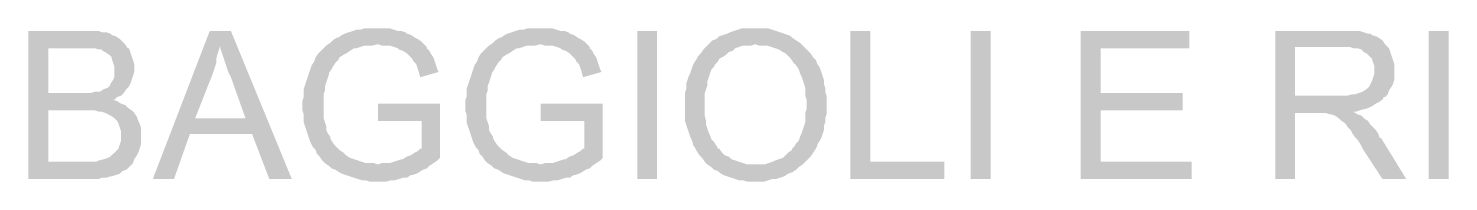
# Model space of a CAD drawing. Header units: millimetres. Extents: x -35.3 to 0.3, y 0.4 to 20.6.
# Drawn here: x -32.799 to -31.905, y 12.183 to 12.279 of the extents above; entities that cross this region are included whole.
import ezdxf

# ---------------------------------------------------------------- set-up
doc = ezdxf.new("R2010")
doc.units = ezdxf.units.MM
doc.layers.add('PDF _Riempimenti solidi', color=7, linetype='Continuous')

msp = doc.modelspace()

# ---------------------------------------------------------------- hatches: boundary and pattern name
at = {"layer": 'PDF _Riempimenti solidi', "transparency": 33554559}
for points in [[(-32.7635, 12.27767), (-32.79933, 12.27767), (-32.79933, 12.18434), (-32.75517, 12.18434), (-32.75267, 12.18517), (-32.75017, 12.18517), (-32.74767, 12.18601), (-32.74683, 12.18601), (-32.74433, 12.18684), (-32.74183, 12.18767), (-32.74017, 12.18934), (-32.73767, 12.19017), (-32.73683, 12.19101), (-32.7335, 12.19434), (-32.78683, 12.19517), (-32.78683, 12.22767), (-32.73433, 12.22767), (-32.73683, 12.22934), (-32.7385, 12.23101), (-32.741, 12.23184), (-32.7435, 12.23351), (-32.746, 12.23434), (-32.74517, 12.23434), (-32.7435, 12.23601), (-32.741, 12.23684), (-32.78683, 12.23851), (-32.78683, 12.26684), (-32.73683, 12.26684), (-32.7385, 12.26934), (-32.74183, 12.27267), (-32.74433, 12.27434), (-32.74683, 12.27517), (-32.74767, 12.27601), (-32.75017, 12.27684), (-32.75267, 12.27684), (-32.75517, 12.27767), (-32.761, 12.27767)], [(-32.67183, 12.27767), (-32.68517, 12.27767), (-32.721, 12.18434), (-32.70767, 12.18434), (-32.69767, 12.21267), (-32.6585, 12.21267), (-32.69433, 12.22267), (-32.6835, 12.25017), (-32.68267, 12.25267), (-32.68183, 12.25517), (-32.681, 12.25767), (-32.681, 12.26017), (-32.68017, 12.26351), (-32.67933, 12.26601), (-32.6785, 12.26851)], [(-32.67183, 12.27767), (-32.6785, 12.26851), (-32.6785, 12.26684), (-32.676, 12.25934), (-32.67517, 12.25684), (-32.67433, 12.25434), (-32.6735, 12.25184), (-32.67183, 12.24851), (-32.66267, 12.22267), (-32.69433, 12.22267), (-32.6585, 12.21267), (-32.64767, 12.18434), (-32.6335, 12.18434)], [(-32.57933, 12.27934), (-32.58767, 12.27934), (-32.59017, 12.27851), (-32.59267, 12.27851), (-32.59517, 12.27767), (-32.59767, 12.27684), (-32.60017, 12.27601), (-32.60183, 12.27517), (-32.60433, 12.27351), (-32.60517, 12.27351), (-32.60767, 12.27184), (-32.60933, 12.27017), (-32.61183, 12.26851), (-32.61683, 12.26351), (-32.6185, 12.26101), (-32.61933, 12.25851), (-32.621, 12.25601), (-32.62183, 12.25351), (-32.62267, 12.25101), (-32.6235, 12.24851), (-32.62433, 12.24601), (-32.62517, 12.24351), (-32.626, 12.24101), (-32.626, 12.23601), (-32.62683, 12.23351), (-32.62683, 12.22767), (-32.626, 12.22517), (-32.626, 12.22017), (-32.62517, 12.21767), (-32.62433, 12.21517), (-32.6235, 12.21267), (-32.62267, 12.21017), (-32.62183, 12.20767), (-32.62017, 12.20434), (-32.6185, 12.20267), (-32.61767, 12.20017), (-32.616, 12.19851), (-32.61433, 12.19601), (-32.61267, 12.19434), (-32.61017, 12.19267), (-32.57933, 12.19351), (-32.58183, 12.19434), (-32.58683, 12.19434), (-32.58933, 12.19517), (-32.59183, 12.19601), (-32.59433, 12.19684), (-32.59683, 12.19767), (-32.59933, 12.19934), (-32.601, 12.20101), (-32.6035, 12.20267), (-32.60517, 12.20434), (-32.60683, 12.20601), (-32.6085, 12.20851), (-32.60933, 12.21017), (-32.60933, 12.21101), (-32.611, 12.21351), (-32.61183, 12.21517), (-32.61183, 12.21767), (-32.6135, 12.22267), (-32.6135, 12.23767), (-32.61267, 12.24017), (-32.61267, 12.24267), (-32.61183, 12.24517), (-32.611, 12.24767), (-32.61017, 12.25017), (-32.61017, 12.25101), (-32.6085, 12.25351), (-32.60767, 12.25517), (-32.606, 12.25767), (-32.60433, 12.25934), (-32.6035, 12.26101), (-32.601, 12.26267), (-32.59933, 12.26351), (-32.59433, 12.26684), (-32.59267, 12.26684), (-32.58767, 12.26851), (-32.58267, 12.26851), (-32.57933, 12.26934), (-32.55017, 12.26934), (-32.55183, 12.27101), (-32.55433, 12.27267), (-32.556, 12.27351), (-32.5585, 12.27517), (-32.561, 12.27601), (-32.56183, 12.27684), (-32.56433, 12.27767), (-32.56683, 12.27767), (-32.56933, 12.27851), (-32.57183, 12.27934), (-32.57683, 12.27934)], [(-32.47683, 12.27934), (-32.48517, 12.27934), (-32.48767, 12.27851), (-32.49017, 12.27851), (-32.49267, 12.27767), (-32.49517, 12.27684), (-32.49767, 12.27601), (-32.49933, 12.27517), (-32.50183, 12.27351), (-32.50267, 12.27351), (-32.50517, 12.27184), (-32.50683, 12.27017), (-32.50933, 12.26851), (-32.51267, 12.26517), (-32.51433, 12.26351), (-32.516, 12.26101), (-32.51683, 12.25851), (-32.5185, 12.25601), (-32.51933, 12.25351), (-32.52017, 12.25101), (-32.521, 12.24851), (-32.52183, 12.24601), (-32.5235, 12.24101), (-32.5235, 12.23601), (-32.52433, 12.23351), (-32.52433, 12.22767), (-32.5235, 12.22517), (-32.5235, 12.22017), (-32.52267, 12.21767), (-32.52183, 12.21517), (-32.521, 12.21267), (-32.52017, 12.21017), (-32.51933, 12.20767), (-32.51767, 12.20434), (-32.516, 12.20267), (-32.51517, 12.20017), (-32.5135, 12.19851), (-32.51183, 12.19601), (-32.51017, 12.19434), (-32.50767, 12.19267), (-32.47683, 12.19351), (-32.47933, 12.19434), (-32.48433, 12.19434), (-32.48683, 12.19517), (-32.48933, 12.19601), (-32.49183, 12.19684), (-32.49433, 12.19767), (-32.49683, 12.19934), (-32.4985, 12.20101), (-32.501, 12.20267), (-32.50433, 12.20601), (-32.506, 12.20851), (-32.50683, 12.21017), (-32.50683, 12.21101), (-32.5085, 12.21351), (-32.50933, 12.21517), (-32.50933, 12.21767), (-32.511, 12.22267), (-32.511, 12.23767), (-32.51017, 12.24017), (-32.51017, 12.24267), (-32.50767, 12.25017), (-32.50767, 12.25101), (-32.506, 12.25351), (-32.50517, 12.25517), (-32.5035, 12.25767), (-32.50183, 12.25934), (-32.501, 12.26101), (-32.4985, 12.26267), (-32.49683, 12.26351), (-32.49433, 12.26517), (-32.49183, 12.26684), (-32.49017, 12.26684), (-32.48767, 12.26767), (-32.48517, 12.26851), (-32.48017, 12.26851), (-32.47683, 12.26934), (-32.44767, 12.26934), (-32.44933, 12.27101), (-32.45183, 12.27267), (-32.4535, 12.27351), (-32.456, 12.27517), (-32.4585, 12.27601), (-32.45933, 12.27684), (-32.46183, 12.27767), (-32.46433, 12.27767), (-32.46683, 12.27851), (-32.46933, 12.27934), (-32.47433, 12.27934)], [(-32.4035, 12.18434), (-32.4035, 12.27767), (-32.416, 12.27767), (-32.416, 12.18434)], [(-32.34183, 12.27934), (-32.35017, 12.27934), (-32.35267, 12.27851), (-32.35517, 12.27767), (-32.35767, 12.27684), (-32.35933, 12.27601), (-32.36183, 12.27517), (-32.36433, 12.27434), (-32.366, 12.27267), (-32.3685, 12.27184), (-32.37017, 12.27017), (-32.34183, 12.26934), (-32.33933, 12.26851), (-32.33433, 12.26851), (-32.33183, 12.26767), (-32.32933, 12.26684), (-32.32683, 12.26601), (-32.32433, 12.26434), (-32.32267, 12.26351), (-32.321, 12.26184), (-32.31933, 12.26017), (-32.31767, 12.25767), (-32.316, 12.25601), (-32.31433, 12.25351), (-32.3135, 12.25101), (-32.31267, 12.24934), (-32.31183, 12.24684), (-32.311, 12.24434), (-32.31017, 12.24184), (-32.31017, 12.23684), (-32.30933, 12.23434), (-32.30933, 12.22851), (-32.31017, 12.22601), (-32.31017, 12.22017), (-32.311, 12.21767), (-32.31183, 12.21517), (-32.31267, 12.21267), (-32.3135, 12.21101), (-32.31433, 12.20851), (-32.316, 12.20684), (-32.31683, 12.20517), (-32.3185, 12.20351), (-32.3185, 12.20267), (-32.321, 12.20101), (-32.32433, 12.19767), (-32.32683, 12.19684), (-32.32933, 12.19601), (-32.331, 12.19517), (-32.3335, 12.19434), (-32.336, 12.19351), (-32.34183, 12.19351), (-32.31183, 12.19351), (-32.31017, 12.19517), (-32.30683, 12.19851), (-32.3035, 12.20351), (-32.30267, 12.20517), (-32.30267, 12.20601), (-32.301, 12.20851), (-32.30017, 12.21017), (-32.29933, 12.21267), (-32.2985, 12.21517), (-32.2985, 12.21767), (-32.29767, 12.22017), (-32.29767, 12.22267), (-32.29683, 12.22517), (-32.29683, 12.23684), (-32.29767, 12.23934), (-32.29767, 12.24184), (-32.2985, 12.24434), (-32.2985, 12.24684), (-32.29933, 12.24934), (-32.30017, 12.25184), (-32.301, 12.25434), (-32.30183, 12.25601), (-32.30267, 12.25684), (-32.3035, 12.25934), (-32.30517, 12.26101), (-32.30683, 12.26351), (-32.31017, 12.26684), (-32.31183, 12.26851), (-32.3135, 12.27017), (-32.316, 12.27184), (-32.3185, 12.27351), (-32.31933, 12.27434), (-32.321, 12.27517), (-32.3235, 12.27601), (-32.326, 12.27684), (-32.3285, 12.27767), (-32.331, 12.27851), (-32.3335, 12.27934), (-32.3385, 12.27934)], [(-32.26933, 12.27767), (-32.28183, 12.27767), (-32.28183, 12.18434), (-32.22267, 12.18434), (-32.22267, 12.19517), (-32.26933, 12.19517)], [(-32.1935, 12.18434), (-32.1935, 12.27767), (-32.206, 12.27767), (-32.206, 12.18434)], [(-32.0685, 12.27767), (-32.13683, 12.27767), (-32.13683, 12.18434), (-32.06683, 12.18434), (-32.06683, 12.19517), (-32.12433, 12.19517), (-32.12433, 12.22767), (-32.07267, 12.22767), (-32.07267, 12.23851), (-32.12433, 12.23851), (-32.12433, 12.26684), (-32.0685, 12.26684)], [(-31.97267, 12.27767), (-32.01433, 12.27767), (-32.01433, 12.18434), (-32.00183, 12.18434), (-32.00183, 12.22601), (-31.98767, 12.22601), (-31.96517, 12.22684), (-31.9635, 12.22684), (-31.961, 12.22767), (-31.95767, 12.22851), (-31.95517, 12.22934), (-31.9535, 12.23017), (-31.951, 12.23184), (-31.94933, 12.23267), (-31.94683, 12.23434), (-31.946, 12.23601), (-31.94517, 12.23601), (-32.00183, 12.23684), (-32.00183, 12.26767), (-31.97183, 12.26767), (-31.94517, 12.26934), (-31.94683, 12.27184), (-31.94933, 12.27351), (-31.951, 12.27434), (-31.9535, 12.27517), (-31.95433, 12.27601), (-31.956, 12.27601), (-31.9585, 12.27684), (-31.961, 12.27767), (-31.96933, 12.27767)], [(-31.90517, 12.18434), (-31.90517, 12.27767), (-31.91767, 12.27767), (-31.91767, 12.18434)], [(-32.55017, 12.26934), (-32.57933, 12.26934), (-32.57683, 12.26851), (-32.57183, 12.26851), (-32.56683, 12.26684), (-32.566, 12.26601), (-32.5635, 12.26517), (-32.561, 12.26351), (-32.55767, 12.26017), (-32.55683, 12.25851), (-32.55517, 12.25684), (-32.55433, 12.25434), (-32.5535, 12.25184), (-32.55267, 12.24851), (-32.541, 12.25184), (-32.54183, 12.25351), (-32.54267, 12.25601), (-32.5435, 12.25851), (-32.54433, 12.26101), (-32.546, 12.26351), (-32.54683, 12.26517), (-32.5485, 12.26684), (-32.5485, 12.26767)], [(-32.44767, 12.26934), (-32.47683, 12.26934), (-32.47433, 12.26851), (-32.46933, 12.26851), (-32.46683, 12.26767), (-32.46433, 12.26684), (-32.4635, 12.26601), (-32.461, 12.26517), (-32.4585, 12.26351), (-32.45683, 12.26184), (-32.45517, 12.26017), (-32.45433, 12.25851), (-32.45267, 12.25684), (-32.45183, 12.25434), (-32.451, 12.25184), (-32.45017, 12.24851), (-32.4385, 12.25184), (-32.43933, 12.25351), (-32.44017, 12.25601), (-32.441, 12.25851), (-32.44183, 12.26101), (-32.4435, 12.26351), (-32.44433, 12.26517), (-32.446, 12.26684), (-32.446, 12.26767)], [(-32.37017, 12.27017), (-32.37183, 12.26851), (-32.3735, 12.26684), (-32.37433, 12.26601), (-32.376, 12.26351), (-32.37767, 12.26184), (-32.3785, 12.26017), (-32.38017, 12.25767), (-32.381, 12.25601), (-32.38183, 12.25351), (-32.38267, 12.25101), (-32.3835, 12.24934), (-32.38433, 12.24684), (-32.38517, 12.24434), (-32.38517, 12.24101), (-32.386, 12.23851), (-32.386, 12.22101), (-32.38433, 12.21601), (-32.3835, 12.21351), (-32.38267, 12.21101), (-32.38183, 12.20934), (-32.381, 12.20684), (-32.381, 12.20601), (-32.37933, 12.20351), (-32.3785, 12.20184), (-32.37683, 12.19934), (-32.37517, 12.19767), (-32.3735, 12.19517), (-32.37183, 12.19351), (-32.36933, 12.19184), (-32.36767, 12.19017), (-32.36517, 12.18934), (-32.36433, 12.18851), (-32.36183, 12.18684), (-32.35933, 12.18601), (-32.35683, 12.18517), (-32.35183, 12.18351), (-32.34933, 12.18351), (-32.34683, 12.18267), (-32.336, 12.18267), (-32.331, 12.18434), (-32.3285, 12.18434), (-32.3235, 12.18601), (-32.321, 12.18767), (-32.3185, 12.18851), (-32.316, 12.19017), (-32.31433, 12.19184), (-32.31183, 12.19351), (-32.34683, 12.19351), (-32.34933, 12.19434), (-32.35183, 12.19517), (-32.35433, 12.19601), (-32.35683, 12.19684), (-32.3585, 12.19851), (-32.361, 12.19934), (-32.36267, 12.20101), (-32.36433, 12.20351), (-32.36517, 12.20351), (-32.366, 12.20517), (-32.36767, 12.20767), (-32.36933, 12.20934), (-32.37017, 12.21184), (-32.371, 12.21351), (-32.37183, 12.21601), (-32.37267, 12.21851), (-32.37267, 12.22101), (-32.3735, 12.22434), (-32.3735, 12.23851), (-32.37183, 12.24351), (-32.37183, 12.24601), (-32.371, 12.24851), (-32.37017, 12.25101), (-32.36933, 12.25351), (-32.36767, 12.25517), (-32.36683, 12.25684), (-32.36517, 12.25851), (-32.36433, 12.26017), (-32.36267, 12.26101), (-32.36017, 12.26267), (-32.3585, 12.26434), (-32.356, 12.26517), (-32.35433, 12.26684), (-32.35183, 12.26767), (-32.34933, 12.26851), (-32.34433, 12.26851), (-32.34183, 12.26934)], [(-31.94517, 12.26934), (-31.97183, 12.26767), (-31.96767, 12.26767), (-31.96517, 12.26684), (-31.96267, 12.26684), (-31.96017, 12.26601), (-31.9585, 12.26434), (-31.95683, 12.26351), (-31.9535, 12.26017), (-31.95267, 12.25767), (-31.95183, 12.25517), (-31.95183, 12.25101), (-31.95267, 12.24851), (-31.9535, 12.24601), (-31.95517, 12.24267), (-31.95683, 12.24101), (-31.95933, 12.23934), (-31.96183, 12.23851), (-31.96433, 12.23767), (-31.966, 12.23767), (-31.96933, 12.23684), (-32.00183, 12.23684), (-31.94517, 12.23601), (-31.9435, 12.23767), (-31.94267, 12.24017), (-31.941, 12.24267), (-31.94017, 12.24434), (-31.93933, 12.24684), (-31.93933, 12.25684), (-31.94017, 12.25934), (-31.94267, 12.26684), (-31.9435, 12.26767)], [(-32.73683, 12.26684), (-32.76767, 12.26684), (-32.75767, 12.26684), (-32.75517, 12.26601), (-32.7535, 12.26601), (-32.75267, 12.26517), (-32.751, 12.26434), (-32.7485, 12.26267), (-32.74683, 12.26101), (-32.74683, 12.26017), (-32.746, 12.25767), (-32.74517, 12.25517), (-32.74517, 12.24851), (-32.746, 12.24684), (-32.74767, 12.24434), (-32.74767, 12.24351), (-32.74933, 12.24184), (-32.75183, 12.24101), (-32.75433, 12.23934), (-32.75767, 12.23934), (-32.76017, 12.23851), (-32.78683, 12.23851), (-32.741, 12.23684), (-32.73933, 12.23851), (-32.73767, 12.24101), (-32.736, 12.24267), (-32.73517, 12.24434), (-32.73433, 12.24684), (-32.7335, 12.24934), (-32.73267, 12.25184), (-32.73267, 12.25684), (-32.7335, 12.25934), (-32.73433, 12.26184), (-32.73517, 12.26434), (-32.736, 12.26684)], [(-32.73433, 12.22767), (-32.76517, 12.22767), (-32.75767, 12.22767), (-32.75517, 12.22684), (-32.7535, 12.22684), (-32.751, 12.22601), (-32.74767, 12.22434), (-32.74517, 12.22267), (-32.7435, 12.22101), (-32.74267, 12.21934), (-32.74183, 12.21684), (-32.741, 12.21434), (-32.741, 12.20851), (-32.74183, 12.20601), (-32.74267, 12.20351), (-32.74433, 12.20184), (-32.74767, 12.19851), (-32.74933, 12.19767), (-32.75183, 12.19684), (-32.75517, 12.19601), (-32.75683, 12.19517), (-32.78683, 12.19517), (-32.7335, 12.19434), (-32.73267, 12.19684), (-32.731, 12.19934), (-32.73017, 12.20101), (-32.72933, 12.20351), (-32.7285, 12.20601), (-32.7285, 12.21684), (-32.72933, 12.21934), (-32.73017, 12.22101), (-32.731, 12.22351), (-32.73267, 12.22601)], [(-32.54017, 12.23184), (-32.57933, 12.23184), (-32.57933, 12.22101), (-32.55183, 12.22101), (-32.55183, 12.20351), (-32.55267, 12.20351), (-32.55433, 12.20184), (-32.556, 12.20101), (-32.5585, 12.19934), (-32.561, 12.19851), (-32.5635, 12.19684), (-32.56433, 12.19684), (-32.56683, 12.19601), (-32.56933, 12.19517), (-32.57183, 12.19434), (-32.57683, 12.19434), (-32.57933, 12.19351), (-32.61017, 12.19267), (-32.6085, 12.19101), (-32.606, 12.19017), (-32.6035, 12.18851), (-32.60183, 12.18767), (-32.59933, 12.18684), (-32.59433, 12.18517), (-32.59183, 12.18434), (-32.58933, 12.18351), (-32.58683, 12.18351), (-32.58433, 12.18267), (-32.57433, 12.18267), (-32.571, 12.18351), (-32.5685, 12.18351), (-32.566, 12.18434), (-32.5635, 12.18517), (-32.561, 12.18517), (-32.5585, 12.18684), (-32.55767, 12.18684), (-32.55517, 12.18767), (-32.5535, 12.18851), (-32.551, 12.19017), (-32.5485, 12.19101), (-32.54683, 12.19267), (-32.54433, 12.19434), (-32.54183, 12.19601), (-32.54017, 12.19767)], [(-32.43767, 12.23184), (-32.47683, 12.23184), (-32.47683, 12.22101), (-32.44933, 12.22101), (-32.44933, 12.20351), (-32.45017, 12.20351), (-32.45183, 12.20184), (-32.4535, 12.20101), (-32.456, 12.19934), (-32.4585, 12.19851), (-32.461, 12.19684), (-32.46183, 12.19684), (-32.46433, 12.19601), (-32.46683, 12.19517), (-32.46933, 12.19434), (-32.47433, 12.19434), (-32.47683, 12.19351), (-32.50767, 12.19267), (-32.506, 12.19101), (-32.5035, 12.19017), (-32.501, 12.18851), (-32.49933, 12.18767), (-32.49683, 12.18684), (-32.49433, 12.18601), (-32.49183, 12.18517), (-32.48683, 12.18351), (-32.48433, 12.18351), (-32.48183, 12.18267), (-32.47183, 12.18267), (-32.4685, 12.18351), (-32.466, 12.18351), (-32.4635, 12.18434), (-32.461, 12.18517), (-32.4585, 12.18517), (-32.456, 12.18684), (-32.45517, 12.18684), (-32.45267, 12.18767), (-32.451, 12.18851), (-32.4485, 12.19017), (-32.446, 12.19101), (-32.44433, 12.19267), (-32.44183, 12.19434), (-32.43933, 12.19601), (-32.43767, 12.19767)], [(-31.96517, 12.22684), (-31.98767, 12.22601), (-31.98267, 12.22601), (-31.98017, 12.22517), (-31.97933, 12.22517), (-31.97683, 12.22434), (-31.97433, 12.22267), (-31.97267, 12.22101), (-31.97017, 12.21934), (-31.9685, 12.21684), (-31.96683, 12.21517), (-31.966, 12.21351), (-31.96433, 12.21101), (-31.96267, 12.20934), (-31.961, 12.20684), (-31.95933, 12.20351), (-31.94683, 12.18434), (-31.93183, 12.18434), (-31.94767, 12.21017), (-31.9485, 12.21017), (-31.94933, 12.21267), (-31.951, 12.21517), (-31.95267, 12.21684), (-31.95433, 12.21851), (-31.956, 12.22101), (-31.9585, 12.22267), (-31.96017, 12.22434), (-31.96267, 12.22517)]]:
    msp.add_hatch(color=256, dxfattribs=at).paths.add_polyline_path(points)

doc.saveas('drawing.dxf')
